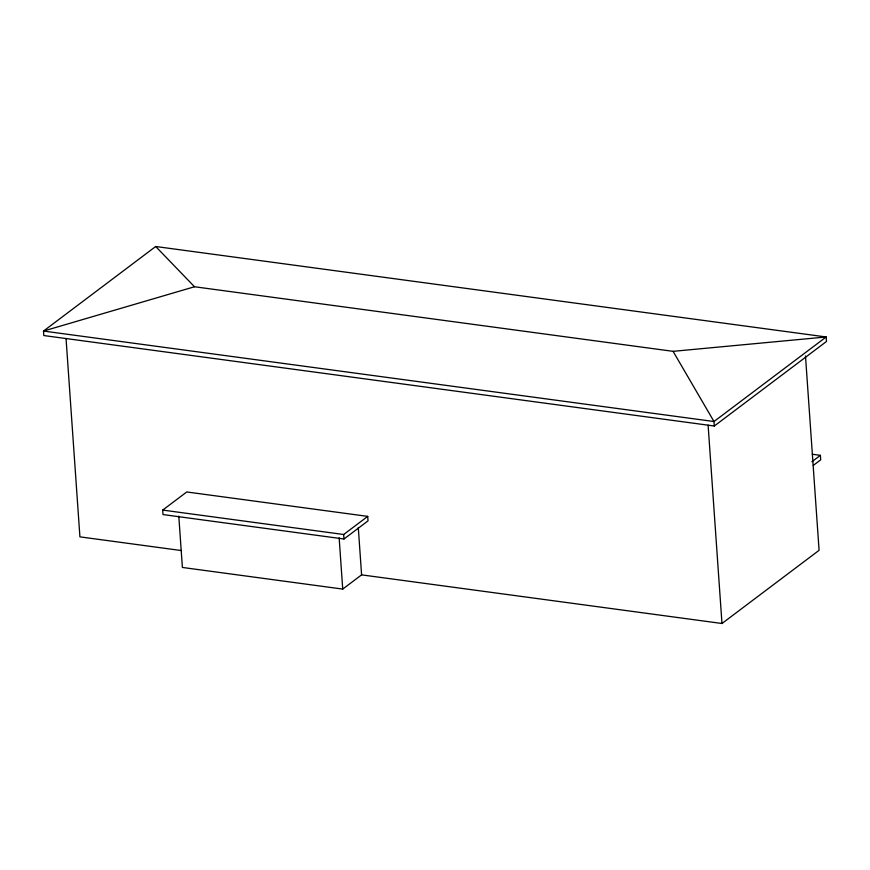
<?xml version="1.0" encoding="UTF-8"?>
<svg xmlns="http://www.w3.org/2000/svg" width="870" height="870" viewBox="0 0 870 870"><rect width="100%" height="100%" fill="white"/><g stroke="black" fill="none" stroke-linecap="round" stroke-linejoin="round"><path stroke-width="1.3" d="M155.697 246.504L43.5 331.057L43.815 335.548L714.303 426.017L826.5 341.464L826.185 336.973L155.697 246.504L194.499 286.752L673.086 351.339L826.185 336.973L713.987 421.526L43.5 331.057L194.499 286.752M162.701 510.081L186.756 491.963L367.716 516.378L368.032 520.869L343.987 538.998L163.016 514.572L162.701 510.081L343.672 534.506L367.716 516.378M178.796 516.117L182.385 567.447L342.726 589.088L361.594 574.863L721.98 623.496L819.083 550.318L805.489 355.993M811.895 461.731L820.388 455.336L820.704 459.828L813.265 465.428M812.319 454.249L820.388 455.336M181.254 550.536L79.92 536.855L66.044 338.495M673.086 351.339L713.987 421.526L714.303 426.017M708.104 425.136L721.98 623.496M358.288 527.59L361.594 574.863M343.672 534.506L343.987 538.998M339.137 537.747L342.726 589.088"/></g></svg>
